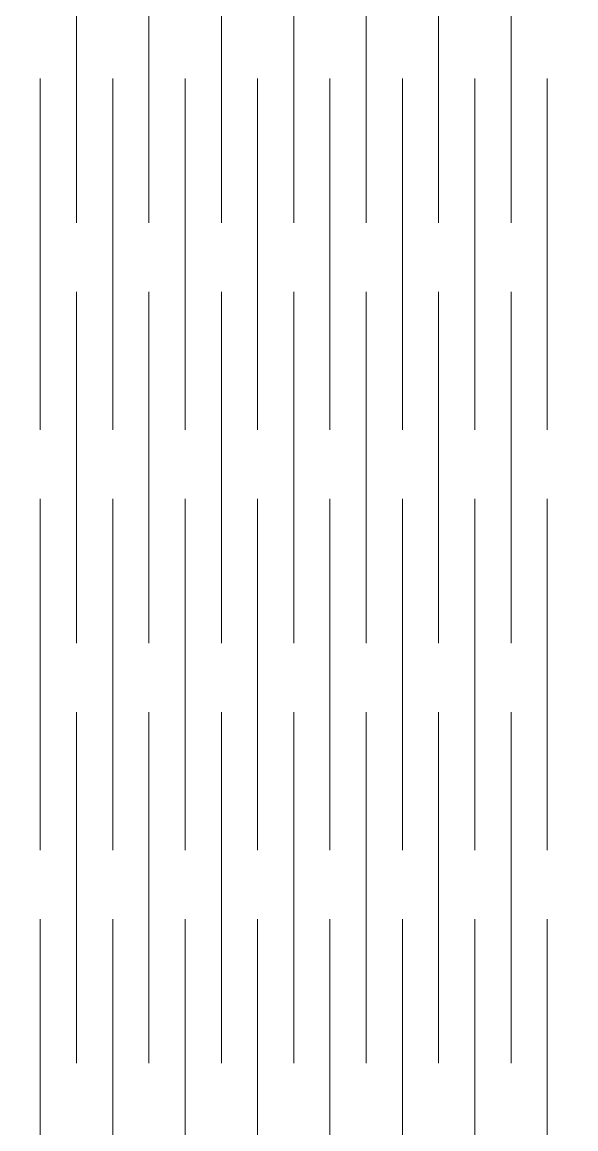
# Model space of a CAD drawing. Header units: millimetres. Extents: x -178 to 178, y -197 to 165.
# Drawn here: x -1.4 to 30.1, y 42.1 to 105 of the extents above; entities that cross this region are included whole.
import ezdxf

# ---------------------------------------------------------------- set-up
doc = ezdxf.new("R2010")
doc.units = ezdxf.units.MM
doc.header["$MEASUREMENT"] = 0
doc.layers.add('Calque_par_d_faut', color=7, linetype='Continuous')

msp = doc.modelspace()

# ---------------------------------------------------------------- linework, layer by layer
at = {"layer": 'Calque_par_d_faut', "color": 1, "lineweight": 9}
msp.add_open_spline([(-173.1455, 165.4772), (-174.4725, 165.4763), (-175.7447, 164.9484), (-176.6824, 164.0095), (-176.6824, 164.0095), (-177.6201, 163.0707), (-178.1464, 161.8041), (-178.1455, 160.4772), (-178.1455, 160.4772), (-178.1455, 160.4772), (-178.1455, -24.5228), (-178.1455, -24.5228), (-178.1455, -24.5228), (-178.1447, -25.8498), (-177.6168, -27.122), (-176.6779, -28.0597), (-176.6779, -28.0597), (-175.7391, -28.9974), (-174.4725, -29.5237), (-173.1455, -29.5228), (-173.1455, -29.5228), (-173.1455, -29.5228), (172.4975, -29.5228), (172.4975, -29.5228), (172.4975, -29.5228), (173.8245, -29.522), (175.0967, -28.9941), (176.0344, -28.0552), (176.0344, -28.0552), (176.9721, -27.1163), (177.4984, -25.8498), (177.4975, -24.5228), (177.4975, -24.5228), (177.4975, -24.5228), (177.4975, 71.9694), (177.4975, 71.9694), (177.4975, 71.9694), (177.4975, 71.9694), (177.4975, 79.9694), (177.4975, 79.9694), (177.4975, 79.9694), (177.4975, 79.9694), (177.4975, 160.4772), (177.4975, 160.4772), (177.4975, 160.4772), (177.4967, 161.8041), (176.9688, 163.0763), (176.0299, 164.014), (176.0299, 164.014), (175.0911, 164.9517), (173.8245, 165.478), (172.4975, 165.4772), (172.4975, 165.4772), (172.4975, 165.4772), (-173.1455, 165.4772), (-173.1455, 165.4772), (-173.1455, 165.4772), (-173.1455, 165.4772), (-173.1455, 165.4772), (-173.1455, 165.4772)], degree=3, knots=[0, 0, 0, 0, 0.0625, 0.0625, 0.0625, 0.0625, 0.125, 0.125, 0.125, 0.125, 0.1875, 0.1875, 0.1875, 0.1875, 0.25, 0.25, 0.25, 0.25, 0.3125, 0.3125, 0.3125, 0.3125, 0.375, 0.375, 0.375, 0.375, 0.4375, 0.4375, 0.4375, 0.4375, 0.5, 0.5, 0.5, 0.5, 0.5625, 0.5625, 0.5625, 0.5625, 0.625, 0.625, 0.625, 0.625, 0.6875, 0.6875, 0.6875, 0.6875, 0.75, 0.75, 0.75, 0.75, 0.8125, 0.8125, 0.8125, 0.8125, 0.875, 0.875, 0.875, 0.875, 1, 1, 1, 1], dxfattribs=at)
for points in [[(1.7349, 113.534), (1.7349, 113.534), (1.7349, 93.5769), (1.7349, 93.5769)], [(5.8522, 113.534), (5.8522, 113.534), (5.8522, 93.5769), (5.8522, 93.5769)], [(9.9696, 113.534), (9.9696, 113.534), (9.9696, 93.5769), (9.9696, 93.5769)], [(14.0869, 113.534), (14.0869, 113.534), (14.0869, 93.5769), (14.0869, 93.5769)], [(18.2042, 113.534), (18.2042, 113.534), (18.2042, 93.5769), (18.2042, 93.5769)], [(22.3215, 113.534), (22.3215, 113.534), (22.3215, 93.5769), (22.3215, 93.5769)], [(26.4389, 113.534), (26.4389, 113.534), (26.4389, 93.5769), (26.4389, 93.5769)], [(-0.3238, 101.7648), (-0.3238, 101.7648), (-0.3238, 81.8078), (-0.3238, 81.8078)], [(3.7936, 101.7648), (3.7936, 101.7648), (3.7936, 81.8078), (3.7936, 81.8078)], [(7.9109, 101.7648), (7.9109, 101.7648), (7.9109, 81.8078), (7.9109, 81.8078)], [(12.0282, 101.7648), (12.0282, 101.7648), (12.0282, 81.8078), (12.0282, 81.8078)], [(16.1455, 101.7648), (16.1455, 101.7648), (16.1455, 81.8078), (16.1455, 81.8078)], [(20.2629, 101.7648), (20.2629, 101.7648), (20.2629, 81.8078), (20.2629, 81.8078)], [(24.3802, 101.7648), (24.3802, 101.7648), (24.3802, 81.8078), (24.3802, 81.8078)], [(28.4975, 101.7648), (28.4975, 101.7648), (28.4975, 81.8078), (28.4975, 81.8078)], [(1.7349, 89.6491), (1.7349, 89.6491), (1.7349, 69.692), (1.7349, 69.692)], [(5.8522, 89.6491), (5.8522, 89.6491), (5.8522, 69.692), (5.8522, 69.692)], [(9.9696, 89.6491), (9.9696, 89.6491), (9.9696, 69.692), (9.9696, 69.692)], [(14.0869, 89.6491), (14.0869, 89.6491), (14.0869, 69.692), (14.0869, 69.692)], [(18.2042, 89.6491), (18.2042, 89.6491), (18.2042, 69.692), (18.2042, 69.692)], [(22.3215, 89.6491), (22.3215, 89.6491), (22.3215, 69.692), (22.3215, 69.692)], [(26.4389, 89.6491), (26.4389, 89.6491), (26.4389, 69.692), (26.4389, 69.692)], [(-0.3238, 77.8799), (-0.3238, 77.8799), (-0.3238, 57.9228), (-0.3238, 57.9228)], [(3.7936, 77.8799), (3.7936, 77.8799), (3.7936, 57.9228), (3.7936, 57.9228)], [(7.9109, 77.8799), (7.9109, 77.8799), (7.9109, 57.9228), (7.9109, 57.9228)], [(12.0282, 77.8799), (12.0282, 77.8799), (12.0282, 57.9228), (12.0282, 57.9228)], [(16.1455, 77.8799), (16.1455, 77.8799), (16.1455, 57.9228), (16.1455, 57.9228)], [(20.2629, 77.8799), (20.2629, 77.8799), (20.2629, 57.9228), (20.2629, 57.9228)], [(24.3802, 77.8799), (24.3802, 77.8799), (24.3802, 57.9228), (24.3802, 57.9228)], [(28.4975, 77.8799), (28.4975, 77.8799), (28.4975, 57.9228), (28.4975, 57.9228)], [(1.7349, 65.7641), (1.7349, 65.7641), (1.7349, 45.8071), (1.7349, 45.8071)], [(5.8522, 65.7641), (5.8522, 65.7641), (5.8522, 45.8071), (5.8522, 45.8071)], [(9.9696, 65.7641), (9.9696, 65.7641), (9.9696, 45.8071), (9.9696, 45.8071)], [(14.0869, 65.7641), (14.0869, 65.7641), (14.0869, 45.8071), (14.0869, 45.8071)], [(18.2042, 65.7641), (18.2042, 65.7641), (18.2042, 45.8071), (18.2042, 45.8071)], [(22.3215, 65.7641), (22.3215, 65.7641), (22.3215, 45.8071), (22.3215, 45.8071)], [(26.4389, 65.7641), (26.4389, 65.7641), (26.4389, 45.8071), (26.4389, 45.8071)], [(-0.3238, 53.995), (-0.3238, 53.995), (-0.3238, 34.0379), (-0.3238, 34.0379)], [(3.7936, 53.995), (3.7936, 53.995), (3.7936, 34.0379), (3.7936, 34.0379)], [(7.9109, 53.995), (7.9109, 53.995), (7.9109, 34.0379), (7.9109, 34.0379)], [(12.0282, 53.995), (12.0282, 53.995), (12.0282, 34.0379), (12.0282, 34.0379)], [(16.1455, 53.995), (16.1455, 53.995), (16.1455, 34.0379), (16.1455, 34.0379)], [(20.2629, 53.995), (20.2629, 53.995), (20.2629, 34.0379), (20.2629, 34.0379)], [(24.3802, 53.995), (24.3802, 53.995), (24.3802, 34.0379), (24.3802, 34.0379)], [(28.4975, 53.995), (28.4975, 53.995), (28.4975, 34.0379), (28.4975, 34.0379)]]:
    msp.add_open_spline(points, degree=3, dxfattribs=at)

doc.saveas('drawing.dxf')
